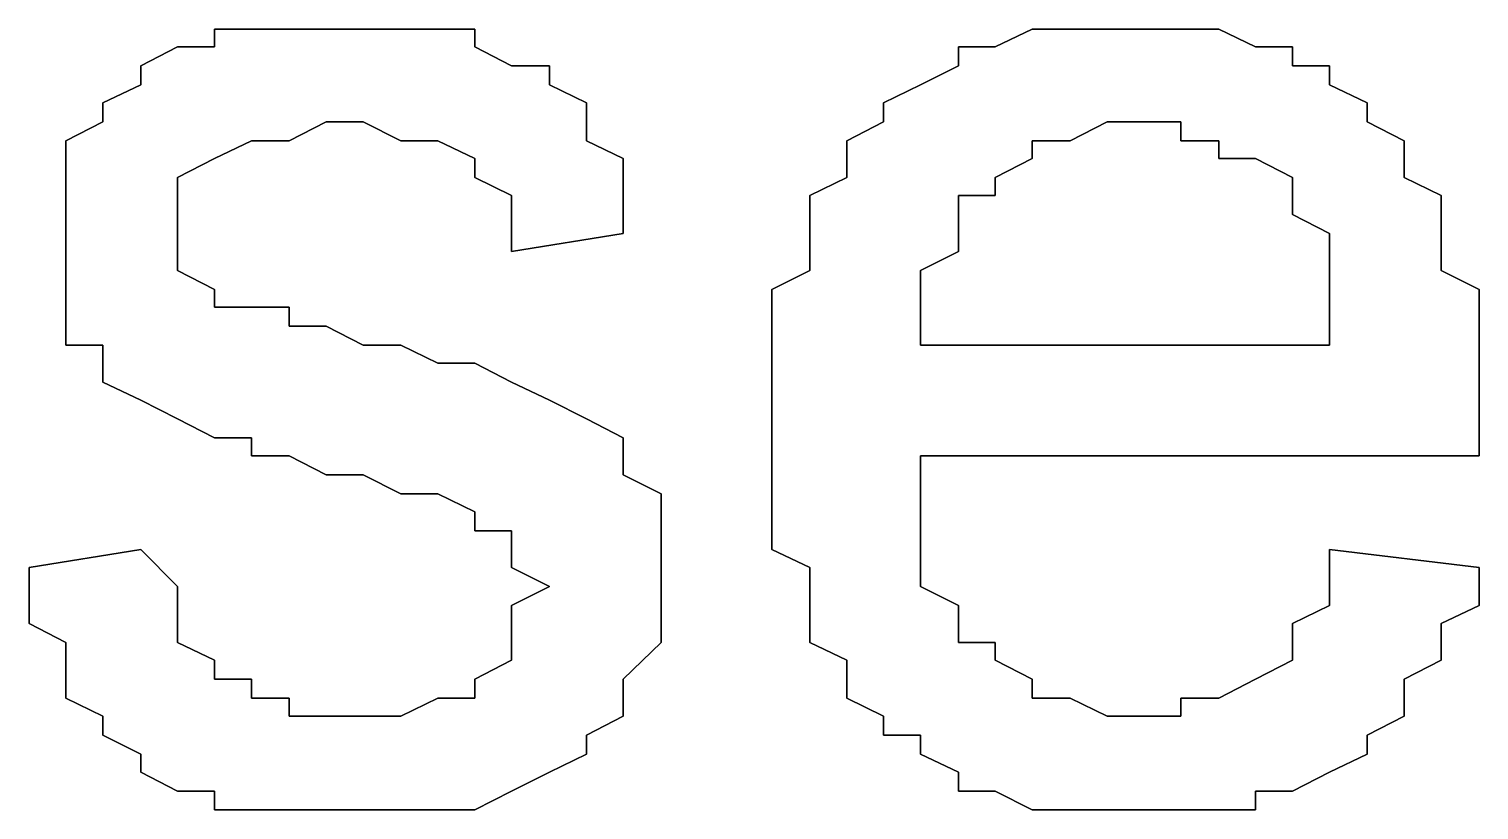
# Model space of a CAD drawing. Header units: metres. Extents: x 2.9 to 42.8, y 1.7 to 28.7.
# Drawn here: x 37.9448 to 38.0824, y 17.8364 to 17.9105 of the extents above; entities that cross this region are included whole.
import ezdxf

# ---------------------------------------------------------------- set-up
doc = ezdxf.new("R2010")
doc.units = ezdxf.units.M
doc.layers.add('GRIS', color=8, linetype='Continuous')

msp = doc.modelspace()

# ---------------------------------------------------------------- linework, layer by layer
at = {"layer": 'GRIS', "lineweight": -3}
for points in [[(37.9659, 17.9105), (37.9624, 17.9105), (37.9659, 17.9105)], [(37.9624, 17.9105), (37.9624, 17.9088), (37.9624, 17.9105)], [(37.9695, 17.9105), (37.9659, 17.9105), (37.9695, 17.9105)], [(37.973, 17.9105), (37.9695, 17.9105), (37.973, 17.9105)], [(37.9765, 17.9105), (37.973, 17.9105), (37.9765, 17.9105)], [(37.9801, 17.9105), (37.9765, 17.9105), (37.9801, 17.9105)], [(37.9836, 17.9105), (37.9801, 17.9105), (37.9836, 17.9105)], [(37.9871, 17.9105), (37.9836, 17.9105), (37.9871, 17.9105)], [(37.9871, 17.9088), (37.9871, 17.9105), (37.9871, 17.9088)], [(38.04, 17.9105), (38.0365, 17.9088), (38.04, 17.9105)], [(38.0436, 17.9105), (38.04, 17.9105), (38.0436, 17.9105)], [(38.0471, 17.9105), (38.0436, 17.9105), (38.0471, 17.9105)], [(38.0506, 17.9105), (38.0471, 17.9105), (38.0506, 17.9105)], [(38.0541, 17.9105), (38.0506, 17.9105), (38.0541, 17.9105)], [(38.0577, 17.9105), (38.0541, 17.9105), (38.0577, 17.9105)], [(38.0612, 17.9088), (38.0577, 17.9105), (38.0612, 17.9088)], [(37.9589, 17.9088), (37.9554, 17.907), (37.9589, 17.9088)], [(37.9624, 17.9088), (37.9589, 17.9088), (37.9624, 17.9088)], [(37.9906, 17.907), (37.9871, 17.9088), (37.9906, 17.907)], [(38.0365, 17.9088), (38.033, 17.9088), (38.0365, 17.9088)], [(38.033, 17.9088), (38.033, 17.907), (38.033, 17.9088)], [(38.0647, 17.9088), (38.0612, 17.9088), (38.0647, 17.9088)], [(38.0647, 17.907), (38.0647, 17.9088), (38.0647, 17.907)], [(37.9554, 17.907), (37.9554, 17.9052), (37.9554, 17.907)], [(37.9942, 17.907), (37.9906, 17.907), (37.9942, 17.907)], [(37.9942, 17.9052), (37.9942, 17.907), (37.9942, 17.9052)], [(38.033, 17.907), (38.0294, 17.9052), (38.033, 17.907)], [(38.0682, 17.907), (38.0647, 17.907), (38.0682, 17.907)], [(38.0682, 17.9052), (38.0682, 17.907), (38.0682, 17.9052)], [(37.9554, 17.9052), (37.9518, 17.9035), (37.9554, 17.9052)], [(37.9977, 17.9035), (37.9942, 17.9052), (37.9977, 17.9035)], [(38.0294, 17.9052), (38.0259, 17.9035), (38.0294, 17.9052)], [(38.0718, 17.9035), (38.0682, 17.9052), (38.0718, 17.9035)], [(37.9518, 17.9035), (37.9518, 17.9017), (37.9518, 17.9035)], [(37.9977, 17.9017), (37.9977, 17.9035), (37.9977, 17.9017)], [(38.0259, 17.9035), (38.0259, 17.9017), (38.0259, 17.9035)], [(38.0718, 17.9017), (38.0718, 17.9035), (38.0718, 17.9017)], [(37.9518, 17.9017), (37.9483, 17.8999), (37.9518, 17.9017)], [(37.9695, 17.8999), (37.973, 17.9017), (37.9695, 17.8999)], [(37.973, 17.9017), (37.9765, 17.9017), (37.973, 17.9017)], [(37.9765, 17.9017), (37.9801, 17.8999), (37.9765, 17.9017)], [(37.9977, 17.8999), (37.9977, 17.9017), (37.9977, 17.8999)], [(38.0259, 17.9017), (38.0224, 17.8999), (38.0259, 17.9017)], [(38.0436, 17.8999), (38.0471, 17.9017), (38.0436, 17.8999)], [(38.0471, 17.9017), (38.0506, 17.9017), (38.0471, 17.9017)], [(38.0506, 17.9017), (38.0541, 17.9017), (38.0506, 17.9017)], [(38.0541, 17.9017), (38.0541, 17.8999), (38.0541, 17.9017)], [(38.0753, 17.8999), (38.0718, 17.9017), (38.0753, 17.8999)], [(37.9483, 17.8999), (37.9483, 17.8982), (37.9483, 17.8999)], [(37.9624, 17.8982), (37.9659, 17.8999), (37.9624, 17.8982)], [(37.9659, 17.8999), (37.9695, 17.8999), (37.9659, 17.8999)], [(37.9801, 17.8999), (37.9836, 17.8999), (37.9801, 17.8999)], [(37.9836, 17.8999), (37.9871, 17.8982), (37.9836, 17.8999)], [(38.0012, 17.8982), (37.9977, 17.8999), (38.0012, 17.8982)], [(38.0224, 17.8999), (38.0224, 17.8982), (38.0224, 17.8999)], [(38.04, 17.8982), (38.04, 17.8999), (38.04, 17.8982)], [(38.04, 17.8999), (38.0436, 17.8999), (38.04, 17.8999)], [(38.0541, 17.8999), (38.0577, 17.8999), (38.0541, 17.8999)], [(38.0577, 17.8999), (38.0577, 17.8982), (38.0577, 17.8999)], [(38.0753, 17.8982), (38.0753, 17.8999), (38.0753, 17.8982)], [(37.9483, 17.8982), (37.9483, 17.8947), (37.9483, 17.8982)], [(37.9589, 17.8964), (37.9624, 17.8982), (37.9589, 17.8964)], [(37.9871, 17.8982), (37.9871, 17.8964), (37.9871, 17.8982)], [(38.0012, 17.8964), (38.0012, 17.8982), (38.0012, 17.8964)], [(38.0224, 17.8982), (38.0224, 17.8964), (38.0224, 17.8982)], [(38.0365, 17.8964), (38.04, 17.8982), (38.0365, 17.8964)], [(38.0577, 17.8982), (38.0612, 17.8982), (38.0577, 17.8982)], [(38.0612, 17.8982), (38.0647, 17.8964), (38.0612, 17.8982)], [(38.0753, 17.8964), (38.0753, 17.8982), (38.0753, 17.8964)], [(37.9589, 17.8947), (37.9589, 17.8964), (37.9589, 17.8947)], [(37.9871, 17.8964), (37.9906, 17.8947), (37.9871, 17.8964)], [(38.0012, 17.8929), (38.0012, 17.8964), (38.0012, 17.8929)], [(38.0224, 17.8964), (38.0189, 17.8947), (38.0224, 17.8964)], [(38.0365, 17.8947), (38.0365, 17.8964), (38.0365, 17.8947)], [(38.0647, 17.8964), (38.0647, 17.8947), (38.0647, 17.8964)], [(38.0788, 17.8947), (38.0753, 17.8964), (38.0788, 17.8947)], [(37.9483, 17.8947), (37.9483, 17.8929), (37.9483, 17.8947)], [(37.9589, 17.8929), (37.9589, 17.8947), (37.9589, 17.8929)], [(37.9906, 17.8947), (37.9906, 17.8911), (37.9906, 17.8947)], [(38.0189, 17.8947), (38.0189, 17.8929), (38.0189, 17.8947)], [(38.033, 17.8929), (38.033, 17.8947), (38.033, 17.8929)], [(38.033, 17.8947), (38.0365, 17.8947), (38.033, 17.8947)], [(38.0647, 17.8947), (38.0647, 17.8929), (38.0647, 17.8947)], [(38.0788, 17.8929), (38.0788, 17.8947), (38.0788, 17.8929)], [(37.9483, 17.8929), (37.9483, 17.8911), (37.9483, 17.8929)], [(37.9589, 17.8911), (37.9589, 17.8929), (37.9589, 17.8911)], [(38.0012, 17.8911), (38.0012, 17.8929), (38.0012, 17.8911)], [(38.0189, 17.8929), (38.0189, 17.8894), (38.0189, 17.8929)], [(38.033, 17.8894), (38.033, 17.8929), (38.033, 17.8894)], [(38.0647, 17.8929), (38.0682, 17.8911), (38.0647, 17.8929)], [(38.0788, 17.8894), (38.0788, 17.8929), (38.0788, 17.8894)], [(37.9483, 17.8911), (37.9483, 17.8894), (37.9483, 17.8911)], [(37.9589, 17.8894), (37.9589, 17.8911), (37.9589, 17.8894)], [(37.9906, 17.8911), (37.9906, 17.8894), (37.9906, 17.8911)], [(37.9906, 17.8894), (38.0012, 17.8911), (37.9906, 17.8894)], [(38.0682, 17.8911), (38.0682, 17.8876), (38.0682, 17.8911)], [(37.9483, 17.8894), (37.9483, 17.8876), (37.9483, 17.8894)], [(37.9589, 17.8876), (37.9589, 17.8894), (37.9589, 17.8876)], [(38.0189, 17.8894), (38.0189, 17.8876), (38.0189, 17.8894)], [(38.0294, 17.8876), (38.033, 17.8894), (38.0294, 17.8876)], [(38.0788, 17.8876), (38.0788, 17.8894), (38.0788, 17.8876)], [(37.9483, 17.8876), (37.9483, 17.8858), (37.9483, 17.8876)], [(37.9624, 17.8858), (37.9589, 17.8876), (37.9624, 17.8858)], [(38.0189, 17.8876), (38.0153, 17.8858), (38.0189, 17.8876)], [(38.0294, 17.8858), (38.0294, 17.8876), (38.0294, 17.8858)], [(38.0682, 17.8876), (38.0682, 17.8858), (38.0682, 17.8876)], [(38.0824, 17.8858), (38.0788, 17.8876), (38.0824, 17.8858)], [(37.9483, 17.8858), (37.9483, 17.8823), (37.9483, 17.8858)], [(37.9624, 17.8841), (37.9624, 17.8858), (37.9624, 17.8841)], [(38.0153, 17.8858), (38.0153, 17.8841), (38.0153, 17.8858)], [(38.0294, 17.8841), (38.0294, 17.8858), (38.0294, 17.8841)], [(38.0682, 17.8858), (38.0682, 17.8841), (38.0682, 17.8858)], [(38.0824, 17.8841), (38.0824, 17.8858), (38.0824, 17.8841)], [(37.9659, 17.8841), (37.9624, 17.8841), (37.9659, 17.8841)], [(37.9695, 17.8841), (37.9659, 17.8841), (37.9695, 17.8841)], [(37.9695, 17.8823), (37.9695, 17.8841), (37.9695, 17.8823)], [(38.0153, 17.8841), (38.0153, 17.8805), (38.0153, 17.8841)], [(38.0294, 17.8805), (38.0294, 17.8841), (38.0294, 17.8805)], [(38.0682, 17.8841), (38.0682, 17.8805), (38.0682, 17.8841)], [(38.0824, 17.8805), (38.0824, 17.8841), (38.0824, 17.8805)], [(37.9483, 17.8823), (37.9483, 17.8805), (37.9483, 17.8823)], [(37.973, 17.8823), (37.9695, 17.8823), (37.973, 17.8823)], [(37.9765, 17.8805), (37.973, 17.8823), (37.9765, 17.8805)], [(37.9483, 17.8805), (37.9518, 17.8805), (37.9483, 17.8805)], [(37.9518, 17.8805), (37.9518, 17.8788), (37.9518, 17.8805)], [(37.9801, 17.8805), (37.9765, 17.8805), (37.9801, 17.8805)], [(37.9836, 17.8788), (37.9801, 17.8805), (37.9836, 17.8788)], [(38.0153, 17.8805), (38.0153, 17.8788), (38.0153, 17.8805)], [(38.0682, 17.8805), (38.0294, 17.8805), (38.0682, 17.8805)], [(38.0824, 17.8788), (38.0824, 17.8805), (38.0824, 17.8788)], [(37.9518, 17.8788), (37.9518, 17.877), (37.9518, 17.8788)], [(37.9871, 17.8788), (37.9836, 17.8788), (37.9871, 17.8788)], [(37.9906, 17.877), (37.9871, 17.8788), (37.9906, 17.877)], [(38.0153, 17.8788), (38.0153, 17.8753), (38.0153, 17.8788)], [(38.0824, 17.8753), (38.0824, 17.8788), (38.0824, 17.8753)], [(37.9518, 17.877), (37.9554, 17.8753), (37.9518, 17.877)], [(37.9942, 17.8753), (37.9906, 17.877), (37.9942, 17.8753)], [(37.9554, 17.8753), (37.9589, 17.8735), (37.9554, 17.8753)], [(37.9977, 17.8735), (37.9942, 17.8753), (37.9977, 17.8735)], [(38.0153, 17.8753), (38.0153, 17.8735), (38.0153, 17.8753)], [(38.0824, 17.8735), (38.0824, 17.8753), (38.0824, 17.8735)], [(37.9589, 17.8735), (37.9624, 17.8717), (37.9589, 17.8735)], [(38.0012, 17.8717), (37.9977, 17.8735), (38.0012, 17.8717)], [(38.0153, 17.8735), (38.0153, 17.8717), (38.0153, 17.8735)], [(38.0824, 17.8717), (38.0824, 17.8735), (38.0824, 17.8717)], [(37.9624, 17.8717), (37.9659, 17.8717), (37.9624, 17.8717)], [(37.9659, 17.8717), (37.9659, 17.87), (37.9659, 17.8717)], [(38.0012, 17.87), (38.0012, 17.8717), (38.0012, 17.87)], [(38.0153, 17.8717), (38.0153, 17.8682), (38.0153, 17.8717)], [(38.0824, 17.87), (38.0824, 17.8717), (38.0824, 17.87)], [(37.9659, 17.87), (37.9695, 17.87), (37.9659, 17.87)], [(37.9695, 17.87), (37.973, 17.8682), (37.9695, 17.87)], [(38.0012, 17.8682), (38.0012, 17.87), (38.0012, 17.8682)], [(38.0294, 17.8682), (38.0294, 17.87), (38.0294, 17.8682)], [(38.0294, 17.87), (38.0824, 17.87), (38.0294, 17.87)], [(37.973, 17.8682), (37.9765, 17.8682), (37.973, 17.8682)], [(37.9765, 17.8682), (37.9801, 17.8664), (37.9765, 17.8682)], [(38.0048, 17.8664), (38.0012, 17.8682), (38.0048, 17.8664)], [(38.0153, 17.8682), (38.0153, 17.8664), (38.0153, 17.8682)], [(38.0294, 17.8647), (38.0294, 17.8682), (38.0294, 17.8647)], [(37.9801, 17.8664), (37.9836, 17.8664), (37.9801, 17.8664)], [(37.9836, 17.8664), (37.9871, 17.8647), (37.9836, 17.8664)], [(38.0048, 17.8647), (38.0048, 17.8664), (38.0048, 17.8647)], [(38.0153, 17.8664), (38.0153, 17.8629), (38.0153, 17.8664)], [(37.9871, 17.8647), (37.9871, 17.8629), (37.9871, 17.8647)], [(38.0048, 17.8629), (38.0048, 17.8647), (38.0048, 17.8629)], [(38.0294, 17.8629), (38.0294, 17.8647), (38.0294, 17.8629)], [(37.9871, 17.8629), (37.9906, 17.8629), (37.9871, 17.8629)], [(37.9906, 17.8629), (37.9906, 17.8611), (37.9906, 17.8629)], [(38.0048, 17.8594), (38.0048, 17.8629), (38.0048, 17.8594)], [(38.0153, 17.8629), (38.0153, 17.8611), (38.0153, 17.8629)], [(38.0294, 17.8594), (38.0294, 17.8629), (38.0294, 17.8594)], [(37.9554, 17.8611), (37.9448, 17.8594), (37.9554, 17.8611)], [(37.9589, 17.8576), (37.9554, 17.8611), (37.9589, 17.8576)], [(37.9906, 17.8611), (37.9906, 17.8594), (37.9906, 17.8611)], [(38.0153, 17.8611), (38.0189, 17.8594), (38.0153, 17.8611)], [(38.0682, 17.8611), (38.0682, 17.8594), (38.0682, 17.8611)], [(38.0824, 17.8594), (38.0682, 17.8611), (38.0824, 17.8594)], [(37.9448, 17.8594), (37.9448, 17.8576), (37.9448, 17.8594)], [(37.9906, 17.8594), (37.9942, 17.8576), (37.9906, 17.8594)], [(38.0048, 17.8558), (38.0048, 17.8594), (38.0048, 17.8558)], [(38.0189, 17.8594), (38.0189, 17.8558), (38.0189, 17.8594)], [(38.0294, 17.8576), (38.0294, 17.8594), (38.0294, 17.8576)], [(38.0682, 17.8594), (38.0682, 17.8558), (38.0682, 17.8594)], [(38.0824, 17.8558), (38.0824, 17.8594), (38.0824, 17.8558)], [(37.9448, 17.8576), (37.9448, 17.8541), (37.9448, 17.8576)], [(37.9589, 17.8558), (37.9589, 17.8576), (37.9589, 17.8558)], [(37.9942, 17.8576), (37.9906, 17.8558), (37.9942, 17.8576)], [(38.033, 17.8558), (38.0294, 17.8576), (38.033, 17.8558)], [(37.9589, 17.8541), (37.9589, 17.8558), (37.9589, 17.8541)], [(37.9906, 17.8558), (37.9906, 17.8523), (37.9906, 17.8558)], [(38.0048, 17.8541), (38.0048, 17.8558), (38.0048, 17.8541)], [(38.0189, 17.8558), (38.0189, 17.8541), (38.0189, 17.8558)], [(38.033, 17.8541), (38.033, 17.8558), (38.033, 17.8541)], [(38.0682, 17.8558), (38.0647, 17.8541), (38.0682, 17.8558)], [(38.0788, 17.8541), (38.0824, 17.8558), (38.0788, 17.8541)], [(37.9448, 17.8541), (37.9483, 17.8523), (37.9448, 17.8541)], [(37.9589, 17.8523), (37.9589, 17.8541), (37.9589, 17.8523)], [(38.0048, 17.8523), (38.0048, 17.8541), (38.0048, 17.8523)], [(38.0189, 17.8541), (38.0189, 17.8523), (38.0189, 17.8541)], [(38.033, 17.8523), (38.033, 17.8541), (38.033, 17.8523)], [(38.0647, 17.8541), (38.0647, 17.8523), (38.0647, 17.8541)], [(38.0788, 17.8523), (38.0788, 17.8541), (38.0788, 17.8523)], [(37.9483, 17.8523), (37.9483, 17.8506), (37.9483, 17.8523)], [(37.9624, 17.8506), (37.9589, 17.8523), (37.9624, 17.8506)], [(37.9906, 17.8523), (37.9906, 17.8506), (37.9906, 17.8523)], [(38.0012, 17.8488), (38.0048, 17.8523), (38.0012, 17.8488)], [(38.0189, 17.8523), (38.0224, 17.8506), (38.0189, 17.8523)], [(38.0365, 17.8523), (38.033, 17.8523), (38.0365, 17.8523)], [(38.0365, 17.8506), (38.0365, 17.8523), (38.0365, 17.8506)], [(38.0647, 17.8523), (38.0647, 17.8506), (38.0647, 17.8523)], [(38.0788, 17.8506), (38.0788, 17.8523), (38.0788, 17.8506)], [(37.9483, 17.8506), (37.9483, 17.8488), (37.9483, 17.8506)], [(37.9624, 17.8488), (37.9624, 17.8506), (37.9624, 17.8488)], [(37.9906, 17.8506), (37.9871, 17.8488), (37.9906, 17.8506)], [(38.0224, 17.8506), (38.0224, 17.8488), (38.0224, 17.8506)], [(38.04, 17.8488), (38.0365, 17.8506), (38.04, 17.8488)], [(38.0647, 17.8506), (38.0612, 17.8488), (38.0647, 17.8506)], [(38.0753, 17.8488), (38.0788, 17.8506), (38.0753, 17.8488)], [(37.9483, 17.8488), (37.9483, 17.847), (37.9483, 17.8488)], [(37.9659, 17.8488), (37.9624, 17.8488), (37.9659, 17.8488)], [(37.9659, 17.847), (37.9659, 17.8488), (37.9659, 17.847)], [(37.9871, 17.8488), (37.9871, 17.847), (37.9871, 17.8488)], [(38.0012, 17.847), (38.0012, 17.8488), (38.0012, 17.847)], [(38.0224, 17.8488), (38.0224, 17.847), (38.0224, 17.8488)], [(38.04, 17.847), (38.04, 17.8488), (38.04, 17.847)], [(38.0612, 17.8488), (38.0577, 17.847), (38.0612, 17.8488)], [(38.0753, 17.8453), (38.0753, 17.8488), (38.0753, 17.8453)], [(37.9483, 17.847), (37.9518, 17.8453), (37.9483, 17.847)], [(37.9695, 17.847), (37.9659, 17.847), (37.9695, 17.847)], [(37.9695, 17.8453), (37.9695, 17.847), (37.9695, 17.8453)], [(37.9836, 17.847), (37.9801, 17.8453), (37.9836, 17.847)], [(37.9871, 17.847), (37.9836, 17.847), (37.9871, 17.847)], [(38.0012, 17.8453), (38.0012, 17.847), (38.0012, 17.8453)], [(38.0224, 17.847), (38.0259, 17.8453), (38.0224, 17.847)], [(38.0436, 17.847), (38.04, 17.847), (38.0436, 17.847)], [(38.0471, 17.8453), (38.0436, 17.847), (38.0471, 17.8453)], [(38.0577, 17.847), (38.0541, 17.847), (38.0577, 17.847)], [(38.0541, 17.847), (38.0541, 17.8453), (38.0541, 17.847)], [(37.9518, 17.8453), (37.9518, 17.8435), (37.9518, 17.8453)], [(37.973, 17.8453), (37.9695, 17.8453), (37.973, 17.8453)], [(37.9765, 17.8453), (37.973, 17.8453), (37.9765, 17.8453)], [(37.9801, 17.8453), (37.9765, 17.8453), (37.9801, 17.8453)], [(37.9977, 17.8435), (38.0012, 17.8453), (37.9977, 17.8435)], [(38.0259, 17.8453), (38.0259, 17.8435), (38.0259, 17.8453)], [(38.0506, 17.8453), (38.0471, 17.8453), (38.0506, 17.8453)], [(38.0541, 17.8453), (38.0506, 17.8453), (38.0541, 17.8453)], [(38.0718, 17.8435), (38.0753, 17.8453), (38.0718, 17.8435)], [(37.9518, 17.8435), (37.9554, 17.8417), (37.9518, 17.8435)], [(37.9977, 17.8417), (37.9977, 17.8435), (37.9977, 17.8417)], [(38.0259, 17.8435), (38.0294, 17.8435), (38.0259, 17.8435)], [(38.0294, 17.8435), (38.0294, 17.8417), (38.0294, 17.8435)], [(38.0718, 17.8417), (38.0718, 17.8435), (38.0718, 17.8417)], [(37.9554, 17.8417), (37.9554, 17.84), (37.9554, 17.8417)], [(37.9942, 17.84), (37.9977, 17.8417), (37.9942, 17.84)], [(38.0294, 17.8417), (38.033, 17.84), (38.0294, 17.8417)], [(38.0682, 17.84), (38.0718, 17.8417), (38.0682, 17.84)], [(37.9554, 17.84), (37.9589, 17.8382), (37.9554, 17.84)], [(37.9906, 17.8382), (37.9942, 17.84), (37.9906, 17.8382)], [(38.033, 17.84), (38.033, 17.8382), (38.033, 17.84)], [(38.0647, 17.8382), (38.0682, 17.84), (38.0647, 17.8382)], [(37.9589, 17.8382), (37.9624, 17.8382), (37.9589, 17.8382)], [(37.9624, 17.8382), (37.9624, 17.8364), (37.9624, 17.8382)], [(37.9871, 17.8364), (37.9906, 17.8382), (37.9871, 17.8364)], [(38.033, 17.8382), (38.0365, 17.8382), (38.033, 17.8382)], [(38.0365, 17.8382), (38.04, 17.8364), (38.0365, 17.8382)], [(38.0612, 17.8364), (38.0612, 17.8382), (38.0612, 17.8364)], [(38.0612, 17.8382), (38.0647, 17.8382), (38.0612, 17.8382)], [(37.9624, 17.8364), (37.9659, 17.8364), (37.9624, 17.8364)], [(37.9659, 17.8364), (37.9695, 17.8364), (37.9659, 17.8364)], [(37.9695, 17.8364), (37.973, 17.8364), (37.9695, 17.8364)], [(37.973, 17.8364), (37.9765, 17.8364), (37.973, 17.8364)], [(37.9765, 17.8364), (37.9801, 17.8364), (37.9765, 17.8364)], [(37.9801, 17.8364), (37.9836, 17.8364), (37.9801, 17.8364)], [(37.9836, 17.8364), (37.9871, 17.8364), (37.9836, 17.8364)], [(38.04, 17.8364), (38.0436, 17.8364), (38.04, 17.8364)], [(38.0436, 17.8364), (38.0471, 17.8364), (38.0436, 17.8364)], [(38.0471, 17.8364), (38.0506, 17.8364), (38.0471, 17.8364)], [(38.0506, 17.8364), (38.0541, 17.8364), (38.0506, 17.8364)], [(38.0541, 17.8364), (38.0577, 17.8364), (38.0541, 17.8364)], [(38.0577, 17.8364), (38.0612, 17.8364), (38.0577, 17.8364)]]:
    msp.add_lwpolyline(points, dxfattribs=at)

doc.saveas('drawing.dxf')
